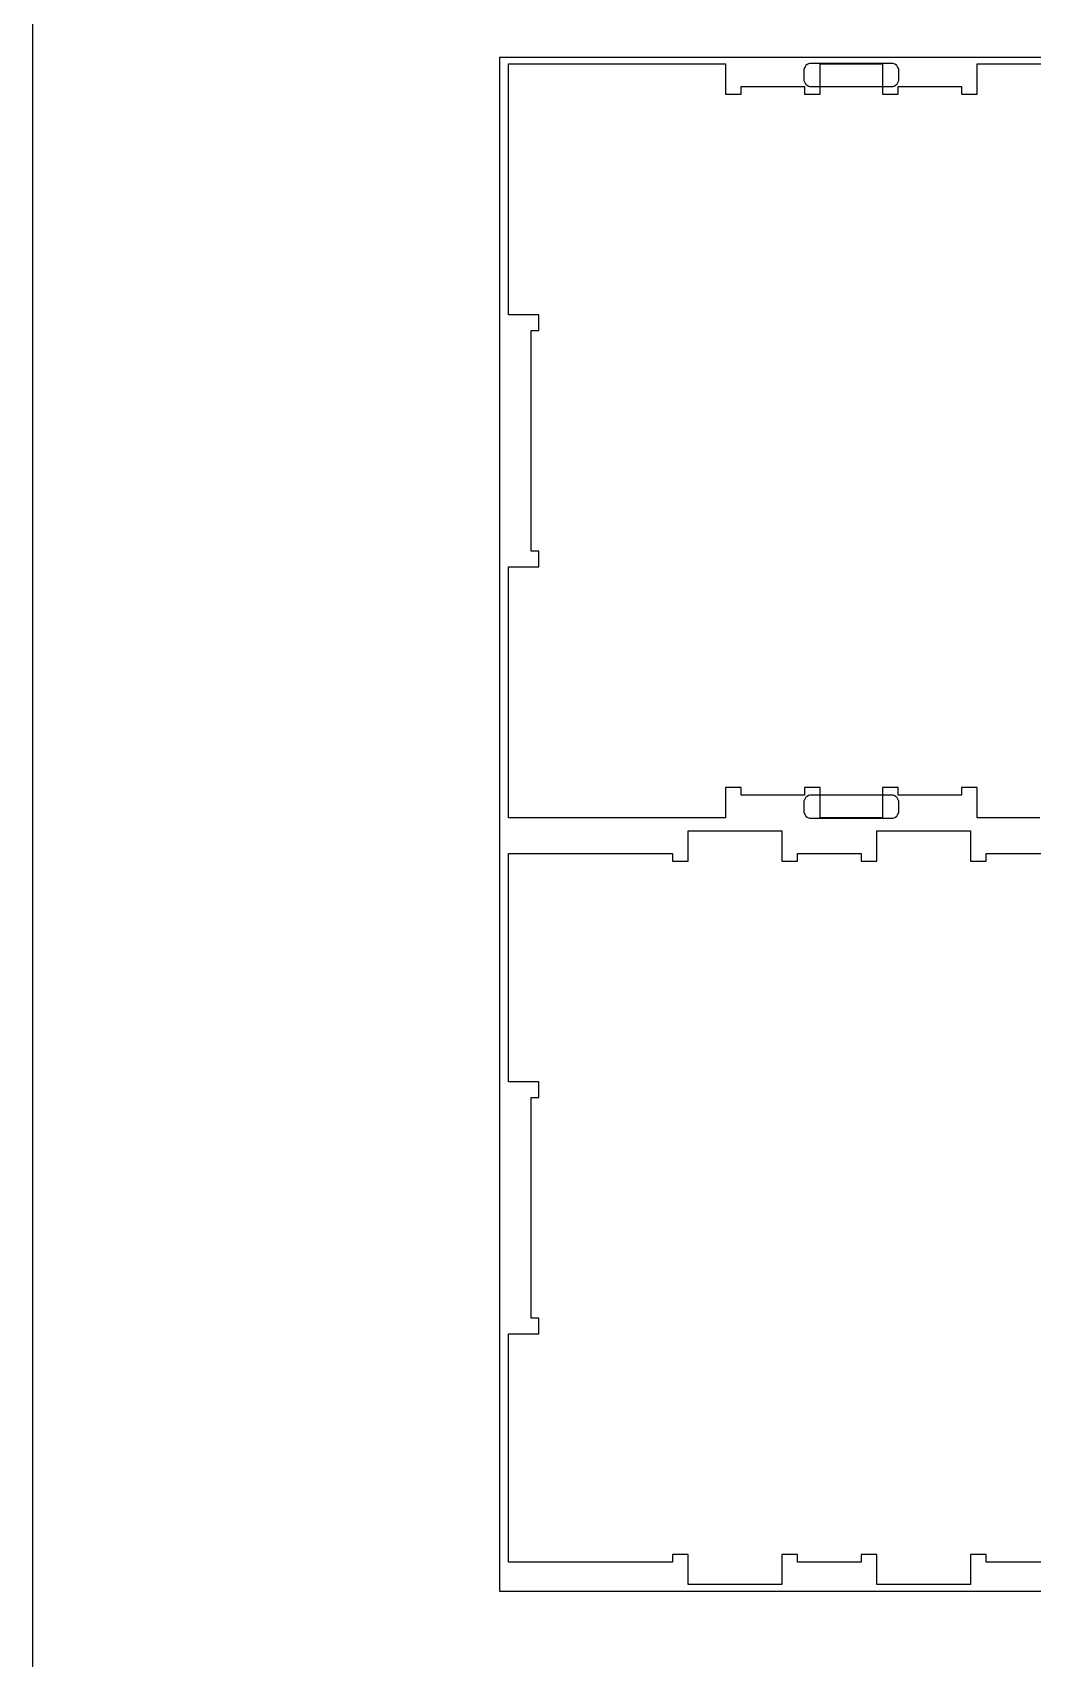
# Model space of a CAD drawing. Extents: x -17068 to -13885, y -84343 to -75479.
# Drawn here: x -17068 to -16272, y -77456 to -76163 of the extents above; entities that cross this region are included whole.
import ezdxf

# ---------------------------------------------------------------- set-up
doc = ezdxf.new("R2010")
doc.units = 0
for name, color, linetype in [('0_SHEET_SPRUCEPLY_2440X122', 1, 'CONTINUOUS'), ('4_ANYTOOL_CUTTHROUGH_OUTSI', 5, 'CONTINUOUS'), ('5_ANYTOOL_HALF_MILL_9MM_IN', 3, 'CONTINUOUS'), ('DONOTCUT', 18, 'CONTINUOUS')]:
    doc.layers.add(name, color=color, linetype=linetype)

msp = doc.modelspace()

# ---------------------------------------------------------------- linework, layer by layer
at = {"layer": '0_SHEET_SPRUCEPLY_2440X122'}
msp.add_lwpolyline([(-16696.5, -76183), (-16696.5, -77403), (-14256.5, -77403), (-14256.5, -76183)], close=True, dxfattribs=at)
at = {"layer": '4_ANYTOOL_CUTTHROUGH_OUTSI', "color": 5}
for points in [[(-16266.5, -76787.7), (-16316.3, -76787.7), (-16316.3, -76764), (-16316.3, -76763.7), (-16328.8, -76763.7), (-16328.8, -76769.7), (-16379.3, -76769.7), (-16379.3, -76763.7), (-16391.8, -76763.7), (-16391.8, -76764), (-16391.8, -76787.7), (-16441.3, -76787.7), (-16441.3, -76763.7), (-16453.8, -76763.7), (-16453.8, -76769.7), (-16504.3, -76769.7), (-16504.3, -76763.7), (-16504.5, -76763.7), (-16504.5, -76763.7), (-16516.8, -76763.7), (-16516.8, -76764), (-16516.8, -76787.7), (-16689.3, -76787.7), (-16689.3, -76588.2), (-16665.3, -76588.2), (-16665.3, -76575.7), (-16671.3, -76575.7), (-16671.3, -76400.2), (-16665.3, -76400.2), (-16665.3, -76400), (-16665.3, -76388), (-16665.3, -76387.7), (-16689.3, -76387.7), (-16689.3, -76188.2), (-16516.8, -76188.2), (-16516.8, -76212), (-16516.8, -76212.2), (-16504.3, -76212.2), (-16504.3, -76206.2), (-16453.8, -76206.2), (-16453.8, -76212.2), (-16441.3, -76212.2), (-16441.3, -76188.2), (-16391.8, -76188.2), (-16391.8, -76212.2), (-16379.3, -76212.2), (-16379.3, -76206.2), (-16328.8, -76206.2), (-16328.8, -76212.2), (-16316.3, -76212.2), (-16316.3, -76212), (-16316.3, -76188.2), (-16242.1, -76188.2)], [(-16258.8, -77379.7), (-16309.3, -77379.7), (-16309.3, -77373.7), (-16321.8, -77373.7), (-16321.8, -77397.7), (-16396.3, -77397.7), (-16396.3, -77373.7), (-16408.8, -77373.7), (-16408.8, -77379.7), (-16459.3, -77379.7), (-16459.3, -77373.7), (-16471.8, -77373.7), (-16471.8, -77397.7), (-16546.3, -77397.7), (-16546.3, -77373.7), (-16558.8, -77373.7), (-16558.8, -77379.7), (-16689.3, -77379.7), (-16689.3, -77379.7), (-16689.3, -77198.2), (-16665.3, -77198.2), (-16665.3, -77185.7), (-16671.3, -77185.7), (-16671.3, -77010.2), (-16665.3, -77010.2), (-16665.3, -77010), (-16665.3, -76998), (-16665.3, -76997.7), (-16689.3, -76997.7), (-16689.3, -76816.2), (-16558.8, -76816.2), (-16558.8, -76822.2), (-16546.3, -76822.2), (-16546.3, -76798.2), (-16471.8, -76798.2), (-16471.8, -76822.2), (-16459.3, -76822.2), (-16459.3, -76816.2), (-16408.8, -76816.2), (-16408.8, -76822.2), (-16396.3, -76822.2), (-16396.3, -76798.2), (-16321.8, -76798.2), (-16321.8, -76822.2), (-16309.3, -76822.2), (-16309.3, -76816.2), (-16258.8, -76816.2)]]:
    msp.add_lwpolyline(points, dxfattribs=at)
at = {"layer": '5_ANYTOOL_HALF_MILL_9MM_IN', "color": 3}
for points in [[(-16448.4, -76187.7, 0.414214), (-16454.4, -76193.7), (-16454.4, -76200.2, 0.414214), (-16448.4, -76206.2), (-16384.7, -76206.2, 0.414214), (-16378.7, -76200.2), (-16378.7, -76193.7, 0.414214), (-16384.7, -76187.7)], [(-16448.4, -76769.7, 0.414214), (-16454.4, -76775.7), (-16454.4, -76782.2, 0.414214), (-16448.4, -76788.2), (-16384.7, -76788.2, 0.414214), (-16378.7, -76782.2), (-16378.7, -76775.7, 0.414214), (-16384.7, -76769.7)]]:
    msp.add_lwpolyline(points, format="xyb", close=True, dxfattribs=at)
at = {"layer": 'DONOTCUT'}
msp.add_lwpolyline([(-17068.2, -84342.5), (-13884.8, -84342.5), (-13884.8, -75479), (-17068.2, -75479)], close=True, dxfattribs=at)

doc.saveas('drawing.dxf')
